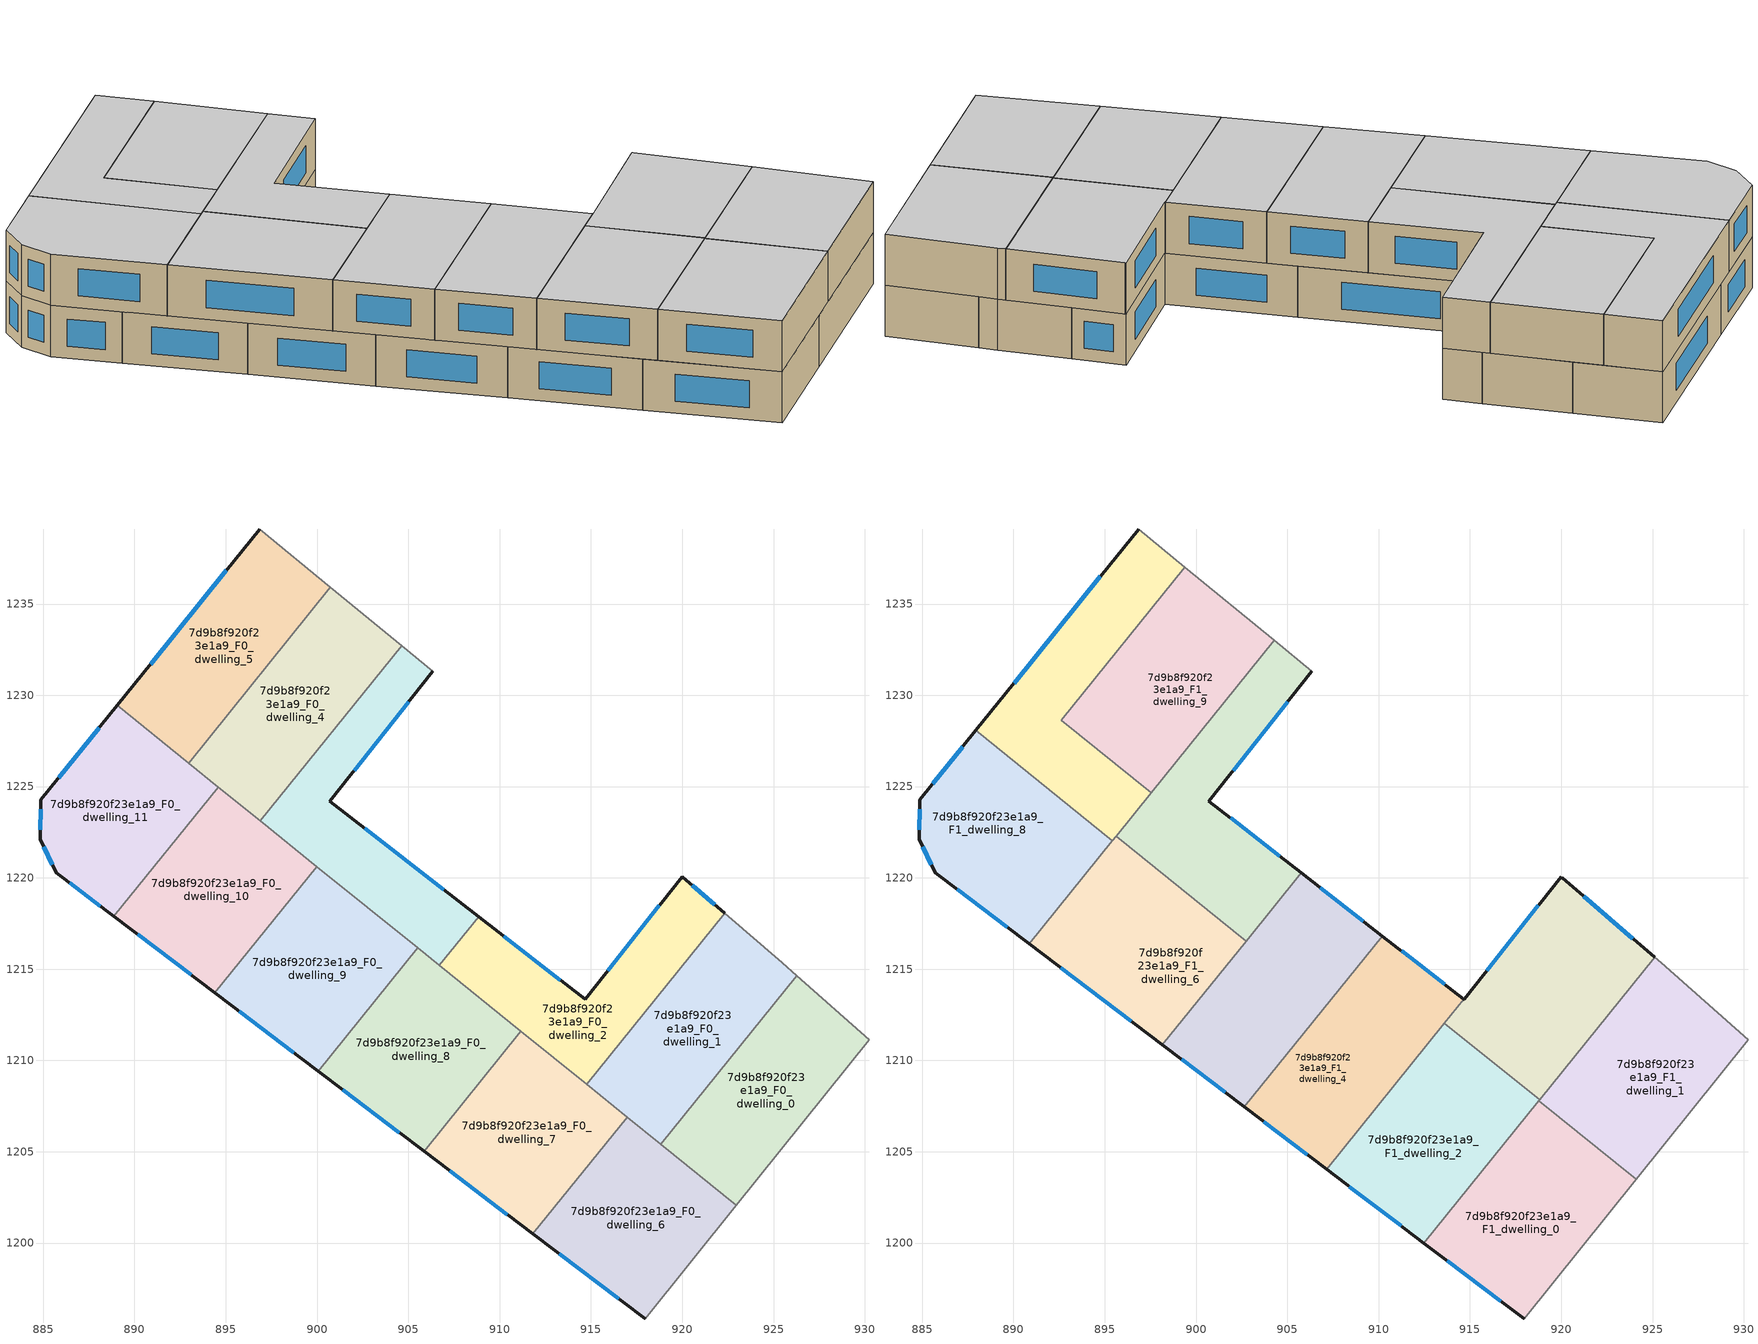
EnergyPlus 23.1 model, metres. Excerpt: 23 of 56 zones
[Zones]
7d9b8f920f23e1a9_F0_dwelling_0
 floor ground (EU_floor_Construction): 930.23,1211.13 922.96,1202.07 918.82,1205.42 926.26,1214.64 z0
 wall to 7d9b8f920f23e1a9_F0_dwelling_1 (EU_wall_Construction): 926.26,1214.64 918.82,1205.42 z0:3
 wall adiabatic (EU_wall_Construction): 922.96,1202.07 930.23,1211.13 926.26,1214.64 z0:3
 wall to 7d9b8f920f23e1a9_F0_dwelling_6 (EU_wall_Construction): 918.82,1205.42 922.96,1202.07 z0:3
7d9b8f920f23e1a9_F0_dwelling_1
 floor ground (EU_floor_Construction): 925.47,1215.34 926.26,1214.64 918.82,1205.42 914.76,1208.69 922.32,1218.06 z0
 wall to 7d9b8f920f23e1a9_F0_dwelling_2 (EU_wall_Construction): 922.32,1218.06 914.76,1208.69 z0:3
 wall adiabatic (EU_wall_Construction): 926.26,1214.64 925.47,1215.34 922.32,1218.06 z0:3
 wall to 7d9b8f920f23e1a9_F0_dwelling_7 (EU_wall_Construction): 914.76,1208.69 916.99,1206.89 z0:3
 wall to 7d9b8f920f23e1a9_F0_dwelling_6 (EU_wall_Construction): 916.99,1206.89 918.82,1205.42 z0:3
7d9b8f920f23e1a9_F0_dwelling_10
 floor ground (EU_floor_Construction): 899.98,1220.62 894.4,1213.71 888.87,1217.9 894.59,1224.97 z0
 wall outside (EU_wall_Construction): 888.87,1217.9 894.4,1213.71 z0:3
 wall to 7d9b8f920f23e1a9_F0_dwelling_9 (EU_wall_Construction): 894.4,1213.71 899.98,1220.62 z0:3
 wall to 7d9b8f920f23e1a9_F0_dwelling_11 (EU_wall_Construction): 894.59,1224.97 888.87,1217.9 z0:3
 wall to 7d9b8f920f23e1a9_F0_dwelling_3 (EU_wall_Construction): 899.98,1220.62 896.89,1223.12 z0:3
 wall to 7d9b8f920f23e1a9_F0_dwelling_4 (EU_wall_Construction): 896.89,1223.12 894.59,1224.98 z0:3
 window (EU_Window_Construction): 890.17,1216.91 893.1,1214.69 z0.7:2.3
7d9b8f920f23e1a9_F0_dwelling_11
 floor ground (EU_floor_Construction): 894.59,1224.97 888.87,1217.9 885.72,1220.29 884.83,1222.12 884.87,1224.27 889.05,1229.45 z0
 wall outside (EU_wall_Construction): 889.05,1229.45 884.87,1224.27 884.83,1222.12 885.72,1220.29 888.87,1217.9 z0:3
 wall to 7d9b8f920f23e1a9_F0_dwelling_5 (EU_wall_Construction): 892.96,1226.29 889.05,1229.45 z0:3
 wall to 7d9b8f920f23e1a9_F0_dwelling_4 (EU_wall_Construction): 894.59,1224.98 892.96,1226.29 z0:3
 window (EU_Window_Construction): 888.07,1228.23 885.86,1225.49 / 886.46,1219.73 888.13,1218.46 / 885.04,1221.69 885.51,1220.72 / 884.86,1223.77 884.84,1222.63 z0.7:2.3
7d9b8f920f23e1a9_F0_dwelling_2
 floor ground (EU_floor_Construction): 922.32,1218.06 914.76,1208.69 906.69,1215.21 908.84,1217.88 914.68,1213.34 919.99,1220.07 z0
 wall outside (EU_wall_Construction): 922.32,1218.06 919.99,1220.07 914.68,1213.34 908.84,1217.88 z0:3
 wall to 7d9b8f920f23e1a9_F0_dwelling_3 (EU_wall_Construction): 908.84,1217.88 906.69,1215.21 z0:3
 wall to 7d9b8f920f23e1a9_F0_dwelling_8 (EU_wall_Construction): 906.69,1215.21 911.17,1211.59 z0:3
 wall to 7d9b8f920f23e1a9_F0_dwelling_7 (EU_wall_Construction): 911.17,1211.59 914.76,1208.69 z0:3
 window (EU_Window_Construction): 913.31,1214.41 910.21,1216.81 / 918.74,1218.49 915.93,1214.92 / 921.77,1218.53 920.54,1219.6 z0.7:2.3
7d9b8f920f23e1a9_F0_dwelling_3
 floor ground (EU_floor_Construction): 906.35,1231.31 900.71,1224.21 908.84,1217.88 906.69,1215.21 896.89,1223.12 904.63,1232.71 z0
 wall outside (EU_wall_Construction): 908.84,1217.88 900.71,1224.21 906.35,1231.31 z0:3
 wall to 7d9b8f920f23e1a9_F0_dwelling_4 (EU_wall_Construction): 904.63,1232.71 896.89,1223.12 z0:3
 wall adiabatic (EU_wall_Construction): 906.35,1231.31 904.63,1232.71 z0:3
 wall to 7d9b8f920f23e1a9_F0_dwelling_9 (EU_wall_Construction): 899.98,1220.62 905.5,1216.16 z0:3
 wall to 7d9b8f920f23e1a9_F0_dwelling_8 (EU_wall_Construction): 905.5,1216.16 906.69,1215.21 z0:3
 window (EU_Window_Construction): 902.03,1225.88 905.02,1229.64 / 906.93,1219.36 902.62,1222.72 z0.7:2.3
7d9b8f920f23e1a9_F0_dwelling_4
 floor ground (EU_floor_Construction): 904.63,1232.71 896.89,1223.12 892.96,1226.29 900.73,1235.92 z0
 wall to 7d9b8f920f23e1a9_F0_dwelling_5 (EU_wall_Construction): 900.73,1235.92 892.96,1226.29 z0:3
 wall adiabatic (EU_wall_Construction): 904.63,1232.71 900.73,1235.92 z0:3
7d9b8f920f23e1a9_F0_dwelling_5
 floor ground (EU_floor_Construction): 900.73,1235.92 892.96,1226.29 889.05,1229.45 896.85,1239.11 z0
 wall outside (EU_wall_Construction): 896.85,1239.11 889.05,1229.45 z0:3
 wall adiabatic (EU_wall_Construction): 900.73,1235.92 896.85,1239.11 z0:3
 window (EU_Window_Construction): 895.02,1236.84 890.88,1231.71 z0.7:2.3
7d9b8f920f23e1a9_F0_dwelling_6
 floor ground (EU_floor_Construction): 922.96,1202.07 917.96,1195.84 911.82,1200.5 916.99,1206.89 z0
 wall outside (EU_wall_Construction): 911.82,1200.5 917.96,1195.84 z0:3
 wall adiabatic (EU_wall_Construction): 917.96,1195.84 922.96,1202.07 z0:3
 wall to 7d9b8f920f23e1a9_F0_dwelling_7 (EU_wall_Construction): 916.99,1206.89 911.82,1200.5 z0:3
 window (EU_Window_Construction): 913.27,1199.41 916.52,1196.94 z0.7:2.3
 ceiling adiabatic (EU_roof_Construction): 917.96,1195.84 922.96,1202.07 916.99,1206.89 911.82,1200.5 z3
7d9b8f920f23e1a9_F0_dwelling_7
 floor ground (EU_floor_Construction): 916.99,1206.89 911.82,1200.5 905.86,1205.02 911.17,1211.59 z0
 wall outside (EU_wall_Construction): 905.86,1205.02 911.82,1200.5 z0:3
 wall to 7d9b8f920f23e1a9_F0_dwelling_8 (EU_wall_Construction): 911.17,1211.59 905.86,1205.02 z0:3
 window (EU_Window_Construction): 907.26,1203.96 910.42,1201.56 z0.7:2.3
 ceiling adiabatic (EU_roof_Construction): 911.82,1200.5 916.99,1206.89 912.42,1210.58 907.15,1204.04 z3
7d9b8f920f23e1a9_F0_dwelling_8
 floor ground (EU_floor_Construction): 911.17,1211.59 905.86,1205.02 900.06,1209.42 905.5,1216.16 z0
 wall outside (EU_wall_Construction): 900.06,1209.42 905.86,1205.02 z0:3
 wall to 7d9b8f920f23e1a9_F0_dwelling_9 (EU_wall_Construction): 905.5,1216.16 900.06,1209.42 z0:3
 window (EU_Window_Construction): 901.42,1208.38 904.5,1206.05 z0.7:2.3
7d9b8f920f23e1a9_F0_dwelling_9
 floor ground (EU_floor_Construction): 905.5,1216.16 900.06,1209.42 894.4,1213.71 899.98,1220.62 z0
 wall outside (EU_wall_Construction): 894.4,1213.71 900.06,1209.42 z0:3
 window (EU_Window_Construction): 895.73,1212.7 898.73,1210.43 z0.7:2.3
7d9b8f920f23e1a9_F1_dwelling_0
 floor adiabatic (EU_floor_Construction): 922.96,1202.07 917.96,1195.84 912.48,1200 917.63,1206.37 z3
 floor to 7d9b8f920f23e1a9_F0_dwelling_0 (EU_floor_Construction): 924.1,1203.49 922.96,1202.07 918.82,1205.42 919.96,1206.83 z3
 floor to 7d9b8f920f23e1a9_F0_dwelling_1 (EU_floor_Construction): 919.96,1206.83 918.82,1205.42 917.63,1206.37 918.77,1207.79 z3
 wall outside (EU_wall_Construction): 912.48,1200 917.96,1195.84 z3:6
 wall to 7d9b8f920f23e1a9_F1_dwelling_1 (EU_wall_Construction): 924.1,1203.49 918.77,1207.79 z3:6
 wall adiabatic (EU_wall_Construction): 917.96,1195.84 924.1,1203.49 z3:6
 wall to 7d9b8f920f23e1a9_F1_dwelling_2 (EU_wall_Construction): 918.77,1207.79 912.48,1200 z3:6
 window (EU_Window_Construction): 913.77,1199.02 916.68,1196.82 z3.7:5.3
 ceiling to 7d9b8f920f23e1a9_F2_dwelling_0 (EU_floor_Construction): 917.96,1195.84 924.1,1203.49 918.77,1207.79 912.48,1200 z6
7d9b8f920f23e1a9_F1_dwelling_1
 floor to 7d9b8f920f23e1a9_F0_dwelling_0 (EU_floor_Construction): 930.23,1211.13 924.1,1203.49 919.96,1206.83 926.26,1214.64 z3
 floor to 7d9b8f920f23e1a9_F0_dwelling_1 (EU_floor_Construction): 925.47,1215.34 926.26,1214.64 919.96,1206.83 918.77,1207.79 925.11,1215.64 z3
 wall adiabatic (EU_wall_Construction): 924.1,1203.49 930.23,1211.13 925.47,1215.34 925.11,1215.64 z3:6
 wall to 7d9b8f920f23e1a9_F1_dwelling_3 (EU_wall_Construction): 925.11,1215.64 918.81,1207.84 z3:6
 wall to 7d9b8f920f23e1a9_F1_dwelling_2 (EU_wall_Construction): 918.81,1207.84 918.77,1207.79 z3:6
 ceiling to 7d9b8f920f23e1a9_F2_dwelling_1 (EU_floor_Construction): 924.1,1203.49 930.23,1211.13 925.47,1215.34 925.11,1215.64 918.77,1207.79 z6
7d9b8f920f23e1a9_F1_dwelling_10
 floor to 7d9b8f920f23e1a9_F0_dwelling_5 (EU_floor_Construction): 899.39,1237.02 892.63,1228.64 893.98,1227.55 892.96,1226.29 889.05,1229.45 896.85,1239.11 z3
 floor to 7d9b8f920f23e1a9_F0_dwelling_11 (EU_floor_Construction): 894.59,1224.97 893.48,1223.6 887.94,1228.07 889.05,1229.45 z3
 floor to 7d9b8f920f23e1a9_F0_dwelling_4 (EU_floor_Construction): 897.55,1224.67 896.53,1223.41 892.96,1226.29 893.98,1227.55 z3
 floor to 7d9b8f920f23e1a9_F0_dwelling_10 (EU_floor_Construction): 896.53,1223.41 895.42,1222.03 893.48,1223.6 894.59,1224.97 z3
 wall outside (EU_wall_Construction): 896.85,1239.11 887.94,1228.07 z3:6
 wall to 7d9b8f920f23e1a9_F1_dwelling_9 (EU_wall_Construction): 897.55,1224.67 892.63,1228.64 899.39,1237.02 z3:6
 wall to 7d9b8f920f23e1a9_F1_dwelling_8 (EU_wall_Construction): 887.94,1228.07 895.42,1222.03 z3:6
 wall adiabatic (EU_wall_Construction): 899.39,1237.02 896.85,1239.11 z3:6
 wall to 7d9b8f920f23e1a9_F1_dwelling_7 (EU_wall_Construction): 895.62,1222.27 897.55,1224.67 z3:6
 wall to 7d9b8f920f23e1a9_F1_dwelling_6 (EU_wall_Construction): 895.42,1222.03 895.62,1222.27 z3:6
 window (EU_Window_Construction): 894.76,1236.51 890.03,1230.66 z3.7:5.3
 ceiling to 7d9b8f920f23e1a9_F2_dwelling_10 (EU_floor_Construction): 897.55,1224.67 892.63,1228.64 899.39,1237.02 896.85,1239.11 887.94,1228.07 895.42,1222.03 z6
7d9b8f920f23e1a9_F1_dwelling_2
 floor adiabatic (EU_floor_Construction): 916.99,1206.89 911.82,1200.5 907.15,1204.04 912.42,1210.58 z3; 917.63,1206.37 912.48,1200 907.15,1204.04 912.42,1210.58 z3
 floor to 7d9b8f920f23e1a9_F0_dwelling_2 (EU_floor_Construction): 915.94,1210.16 914.76,1208.69 912.42,1210.58 913.61,1212.04 z3
 floor to 7d9b8f920f23e1a9_F0_dwelling_1 (EU_floor_Construction): 918.81,1207.84 917.63,1206.37 914.76,1208.69 915.94,1210.16 z3
 wall outside (EU_wall_Construction): 907.15,1204.04 912.48,1200 z3:6
 wall to 7d9b8f920f23e1a9_F1_dwelling_3 (EU_wall_Construction): 918.81,1207.84 913.61,1212.04 z3:6
 wall to 7d9b8f920f23e1a9_F1_dwelling_4 (EU_wall_Construction): 913.61,1212.04 907.15,1204.04 z3:6
 window (EU_Window_Construction): 908.4,1203.09 911.23,1200.95 z3.7:5.3
 ceiling to 7d9b8f920f23e1a9_F2_dwelling_2 (EU_floor_Construction): 912.48,1200 918.81,1207.84 913.61,1212.04 907.15,1204.04 z6
7d9b8f920f23e1a9_F1_dwelling_3
 floor to 7d9b8f920f23e1a9_F0_dwelling_1 (EU_floor_Construction): 925.11,1215.64 918.81,1207.84 915.94,1210.16 922.32,1218.06 z3
 floor to 7d9b8f920f23e1a9_F0_dwelling_2 (EU_floor_Construction): 922.32,1218.06 915.94,1210.16 913.61,1212.04 914.66,1213.35 914.68,1213.34 919.99,1220.07 920.05,1220.02 z3
 wall outside (EU_wall_Construction): 919.99,1220.07 914.68,1213.34 914.66,1213.35 / 925.11,1215.64 920.05,1220.02 z3:6
 wall adiabatic (EU_wall_Construction): 920.05,1220.02 919.99,1220.07 z3:6
 wall to 7d9b8f920f23e1a9_F1_dwelling_4 (EU_wall_Construction): 914.66,1213.35 913.61,1212.04 z3:6
 window (EU_Window_Construction): 918.74,1218.49 915.93,1214.92 / 923.92,1216.67 921.24,1218.99 z3.7:5.3
 ceiling to 7d9b8f920f23e1a9_F2_dwelling_3 (EU_floor_Construction): 918.81,1207.84 925.11,1215.64 920.05,1220.02 919.99,1220.07 914.68,1213.34 914.66,1213.35 913.61,1212.04 z6
7d9b8f920f23e1a9_F1_dwelling_4
 floor to 7d9b8f920f23e1a9_F0_dwelling_2 (EU_floor_Construction): 914.66,1213.35 912.42,1210.58 908.03,1214.12 910.21,1216.82 z3
 floor to 7d9b8f920f23e1a9_F0_dwelling_8 (EU_floor_Construction): 911.17,1211.59 905.86,1205.02 902.65,1207.45 908.03,1214.12 z3
 floor to 7d9b8f920f23e1a9_F0_dwelling_7 (EU_floor_Construction): 912.42,1210.58 907.15,1204.04 905.86,1205.02 911.17,1211.59 z3
 wall outside (EU_wall_Construction): 914.66,1213.35 910.21,1216.82 / 902.65,1207.45 907.15,1204.04 z3:6
 wall to 7d9b8f920f23e1a9_F1_dwelling_5 (EU_wall_Construction): 910.21,1216.82 902.65,1207.45 z3:6
 window (EU_Window_Construction): 913.62,1214.16 911.26,1216 / 903.71,1206.65 906.09,1204.84 z3.7:5.3
 ceiling to 7d9b8f920f23e1a9_F2_dwelling_4 (EU_floor_Construction): 907.15,1204.04 914.66,1213.35 910.21,1216.82 902.65,1207.45 z6
7d9b8f920f23e1a9_F1_dwelling_5
 floor to 7d9b8f920f23e1a9_F0_dwelling_8 (EU_floor_Construction): 908.03,1214.12 902.65,1207.45 900.06,1209.42 905.5,1216.16 z3
 floor to 7d9b8f920f23e1a9_F0_dwelling_2 (EU_floor_Construction): 910.21,1216.82 908.03,1214.12 906.69,1215.21 908.84,1217.88 z3
 floor to 7d9b8f920f23e1a9_F0_dwelling_3 (EU_floor_Construction): 908.84,1217.88 906.69,1215.21 903.65,1217.66 905.76,1220.27 z3
 floor to 7d9b8f920f23e1a9_F0_dwelling_9 (EU_floor_Construction): 905.5,1216.16 900.06,1209.42 898.16,1210.86 903.65,1217.66 z3
 wall outside (EU_wall_Construction): 910.21,1216.82 905.76,1220.28 / 898.16,1210.86 902.65,1207.45 z3:6
 wall to 7d9b8f920f23e1a9_F1_dwelling_6 (EU_wall_Construction): 902.74,1216.53 898.16,1210.86 z3:6
 wall to 7d9b8f920f23e1a9_F1_dwelling_7 (EU_wall_Construction): 905.76,1220.28 902.74,1216.53 z3:6
 window (EU_Window_Construction): 909.16,1217.63 906.81,1219.46 / 899.21,1210.06 901.6,1208.25 z3.7:5.3
 ceiling to 7d9b8f920f23e1a9_F2_dwelling_5 (EU_floor_Construction): 902.65,1207.45 910.21,1216.82 905.76,1220.28 898.16,1210.86 z6
7d9b8f920f23e1a9_F1_dwelling_6
 floor to 7d9b8f920f23e1a9_F0_dwelling_10 (EU_floor_Construction): 899.07,1219.49 894.4,1213.71 890.87,1216.39 895.62,1222.28 z3
 floor to 7d9b8f920f23e1a9_F0_dwelling_9 (EU_floor_Construction): 902.74,1216.53 898.16,1210.86 894.4,1213.71 899.07,1219.49 z3
 wall outside (EU_wall_Construction): 890.87,1216.39 898.16,1210.86 z3:6
 wall to 7d9b8f920f23e1a9_F1_dwelling_7 (EU_wall_Construction): 902.74,1216.53 895.62,1222.28 z3:6
 wall to 7d9b8f920f23e1a9_F1_dwelling_8 (EU_wall_Construction): 895.42,1222.03 890.87,1216.39 z3:6
 window (EU_Window_Construction): 892.58,1215.09 896.45,1212.16 z3.7:5.3
 ceiling to 7d9b8f920f23e1a9_F2_dwelling_6 (EU_floor_Construction): 898.16,1210.86 902.74,1216.53 895.62,1222.28 890.87,1216.39 z6
7d9b8f920f23e1a9_F1_dwelling_7
 floor to 7d9b8f920f23e1a9_F0_dwelling_3 (EU_floor_Construction): 906.35,1231.31 900.71,1224.21 905.76,1220.27 903.65,1217.66 896.89,1223.12 904.63,1232.71 z3
 floor to 7d9b8f920f23e1a9_F0_dwelling_4 (EU_floor_Construction): 904.63,1232.71 896.89,1223.12 896.53,1223.41 904.28,1233 z3
 floor to 7d9b8f920f23e1a9_F0_dwelling_9 (EU_floor_Construction): 903.65,1217.66 902.74,1216.53 899.07,1219.49 899.98,1220.62 z3
 floor to 7d9b8f920f23e1a9_F0_dwelling_10 (EU_floor_Construction): 899.98,1220.62 899.07,1219.49 895.62,1222.28 896.53,1223.41 z3
 wall outside (EU_wall_Construction): 905.76,1220.28 900.71,1224.21 906.35,1231.31 z3:6
 wall adiabatic (EU_wall_Construction): 906.35,1231.31 904.28,1233 z3:6
 wall to 7d9b8f920f23e1a9_F1_dwelling_9 (EU_wall_Construction): 904.28,1233 897.55,1224.67 z3:6
 window (EU_Window_Construction): 902.03,1225.88 905.02,1229.64 / 904.58,1221.2 901.89,1223.28 z3.7:5.3
 ceiling to 7d9b8f920f23e1a9_F2_dwelling_7 (EU_floor_Construction): 902.74,1216.53 905.76,1220.28 900.71,1224.21 906.35,1231.31 904.28,1233 895.62,1222.28 z6
7d9b8f920f23e1a9_F1_dwelling_8
 floor to 7d9b8f920f23e1a9_F0_dwelling_11 (EU_floor_Construction): 893.48,1223.6 888.87,1217.9 885.72,1220.29 884.83,1222.12 884.87,1224.27 887.94,1228.07 z3
 floor to 7d9b8f920f23e1a9_F0_dwelling_10 (EU_floor_Construction): 895.42,1222.03 890.87,1216.39 888.87,1217.9 893.48,1223.6 z3
 wall outside (EU_wall_Construction): 887.94,1228.07 884.87,1224.27 884.83,1222.12 885.72,1220.29 890.87,1216.39 z3:6
 window (EU_Window_Construction): 886.93,1219.37 889.66,1217.3 / 885.04,1221.69 885.51,1220.72 / 884.86,1223.77 884.84,1222.63 / 887.22,1227.18 885.59,1225.16 z3.7:5.3
 ceiling to 7d9b8f920f23e1a9_F2_dwelling_8 (EU_floor_Construction): 890.87,1216.39 895.42,1222.03 887.94,1228.07 884.87,1224.27 884.83,1222.12 885.72,1220.29 z6
7d9b8f920f23e1a9_F1_dwelling_9
 floor to 7d9b8f920f23e1a9_F0_dwelling_4 (EU_floor_Construction): 904.28,1233 897.55,1224.67 893.98,1227.55 900.73,1235.91 z3
 floor to 7d9b8f920f23e1a9_F0_dwelling_5 (EU_floor_Construction): 900.73,1235.91 893.98,1227.55 892.63,1228.64 899.39,1237.02 z3
 wall adiabatic (EU_wall_Construction): 904.28,1233 899.39,1237.02 z3:6
 ceiling to 7d9b8f920f23e1a9_F2_dwelling_9 (EU_floor_Construction): 897.55,1224.67 904.28,1233 899.39,1237.02 892.63,1228.64 z6
[Building]
EU S2 Campaign: North Axis=0; Terrain=City; Solar Distribution=FullExterior
[Site:Location]
Budapest.Ferenc.Liszt.Intl.AP: Latitude=47.437; Longitude=19.256; Time Zone=1; Elevation=185
[SizingPeriod:WeatherFileDays]
AnnualSizingPeriod: Begin Month=1; Begin Day of Month=1; End Month=12; End Day of Month=31; Day of Week for Start Day=Monday; Use Weather File Daylight Saving Period=No; Use Weather File Rain and Snow Indicators=No
[MATERIAL]
EU_InternalMass_Material: Roughness=MediumRough; Thickness=0.1; Conductivity=1; Density=1800; Specific Heat=900; Thermal Absorptance=0.9; Solar Absorptance=0.7; Visible Absorptance=0.7
[MATERIAL:NOMASS] Roughness=MediumRough; Thermal Absorptance=0.9; Solar Absorptance=0.7; Visible Absorptance=0.7
Name | Thermal Resistance
EU_wall_NoMass | 0.832559
EU_roof_NoMass | 1.39638
EU_floor_NoMass | 0.872794
[WINDOWMATERIAL:SIMPLEGLAZINGSYSTEM]
EU_Window_SimpleGlazing: UFactor=2.79869; Solar Heat Gain Coefficient=0.75; Visible Transmittance=0.75
[CONSTRUCTION]
EU_wall_Construction: EU_wall_NoMass
EU_roof_Construction: EU_roof_NoMass
EU_floor_Construction: EU_floor_NoMass
EU_Window_Construction: EU_Window_SimpleGlazing
EU_InternalMass_Construction: EU_InternalMass_Material
[ZONE] Type=1; Multiplier=1; Ceiling Height=autocalculate; Floor Area=autocalculate; Part of Total Floor Area=Yes
Name | Volume
7d9b8f920f23e1a9_F0_dwelling_0 | 186.911
7d9b8f920f23e1a9_F1_dwelling_0 | 203.9
7d9b8f920f23e1a9_F0_dwelling_1 | 186.916
7d9b8f920f23e1a9_F1_dwelling_1; 7d9b8f920f23e1a9_F1_dwelling_9 | 203.886
7d9b8f920f23e1a9_F0_dwelling_10; 7d9b8f920f23e1a9_F0_dwelling_7 | 186.924
7d9b8f920f23e1a9_F1_dwelling_10 | 203.921
7d9b8f920f23e1a9_F0_dwelling_11 | 186.886
7d9b8f920f23e1a9_F0_dwelling_2 | 186.877
7d9b8f920f23e1a9_F1_dwelling_2 | 204.249
7d9b8f920f23e1a9_F0_dwelling_3 | 186.893
7d9b8f920f23e1a9_F1_dwelling_3 | 204.267
7d9b8f920f23e1a9_F0_dwelling_4 | 186.923
7d9b8f920f23e1a9_F1_dwelling_4 | 203.136
7d9b8f920f23e1a9_F0_dwelling_5 | 186.878
7d9b8f920f23e1a9_F1_dwelling_5 | 203.913
7d9b8f920f23e1a9_F0_dwelling_6 | 186.917
7d9b8f920f23e1a9_F1_dwelling_6 | 203.869
7d9b8f920f23e1a9_F1_dwelling_7 | 203.887
7d9b8f920f23e1a9_F0_dwelling_8 | 186.902
7d9b8f920f23e1a9_F1_dwelling_8 | 203.898
7d9b8f920f23e1a9_F0_dwelling_9 | 186.901
[INTERNALMASS] Construction=EU_InternalMass_Construction
Name | Zone or ZoneList | Surface Area
7d9b8f920f23e1a9_F0_dwelling_0_EU_InternalMass | 7d9b8f920f23e1a9_F0_dwelling_0 | 62.3036
7d9b8f920f23e1a9_F0_dwelling_1_EU_InternalMass | 7d9b8f920f23e1a9_F0_dwelling_1 | 62.3054
7d9b8f920f23e1a9_F0_dwelling_2_EU_InternalMass | 7d9b8f920f23e1a9_F0_dwelling_2 | 62.2924
7d9b8f920f23e1a9_F0_dwelling_3_EU_InternalMass | 7d9b8f920f23e1a9_F0_dwelling_3 | 62.2978
7d9b8f920f23e1a9_F0_dwelling_4_EU_InternalMass | 7d9b8f920f23e1a9_F0_dwelling_4 | 62.3074
7d9b8f920f23e1a9_F0_dwelling_5_EU_InternalMass | 7d9b8f920f23e1a9_F0_dwelling_5 | 62.2928
7d9b8f920f23e1a9_F0_dwelling_6_EU_InternalMass | 7d9b8f920f23e1a9_F0_dwelling_6 | 62.3057
7d9b8f920f23e1a9_F0_dwelling_7_EU_InternalMass | 7d9b8f920f23e1a9_F0_dwelling_7 | 62.3081
7d9b8f920f23e1a9_F0_dwelling_8_EU_InternalMass | 7d9b8f920f23e1a9_F0_dwelling_8 | 62.3005
7d9b8f920f23e1a9_F0_dwelling_9_EU_InternalMass | 7d9b8f920f23e1a9_F0_dwelling_9 | 62.3004
7d9b8f920f23e1a9_F0_dwelling_10_EU_InternalMass | 7d9b8f920f23e1a9_F0_dwelling_10 | 62.3081
7d9b8f920f23e1a9_F0_dwelling_11_EU_InternalMass | 7d9b8f920f23e1a9_F0_dwelling_11 | 62.2953
7d9b8f920f23e1a9_F1_dwelling_0_EU_InternalMass | 7d9b8f920f23e1a9_F1_dwelling_0 | 67.9669
7d9b8f920f23e1a9_F1_dwelling_1_EU_InternalMass | 7d9b8f920f23e1a9_F1_dwelling_1 | 67.9622
7d9b8f920f23e1a9_F1_dwelling_2_EU_InternalMass | 7d9b8f920f23e1a9_F1_dwelling_2 | 68.0823
7d9b8f920f23e1a9_F1_dwelling_3_EU_InternalMass | 7d9b8f920f23e1a9_F1_dwelling_3 | 68.0879
7d9b8f920f23e1a9_F1_dwelling_4_EU_InternalMass | 7d9b8f920f23e1a9_F1_dwelling_4 | 67.7124
7d9b8f920f23e1a9_F1_dwelling_5_EU_InternalMass | 7d9b8f920f23e1a9_F1_dwelling_5 | 67.971
7d9b8f920f23e1a9_F1_dwelling_6_EU_InternalMass | 7d9b8f920f23e1a9_F1_dwelling_6 | 67.9579
7d9b8f920f23e1a9_F1_dwelling_7_EU_InternalMass | 7d9b8f920f23e1a9_F1_dwelling_7 | 67.9636
7d9b8f920f23e1a9_F1_dwelling_8_EU_InternalMass | 7d9b8f920f23e1a9_F1_dwelling_8 | 67.9673
7d9b8f920f23e1a9_F1_dwelling_9_EU_InternalMass | 7d9b8f920f23e1a9_F1_dwelling_9 | 67.9617
7d9b8f920f23e1a9_F1_dwelling_10_EU_InternalMass | 7d9b8f920f23e1a9_F1_dwelling_10 | 67.9734
[OTHEREQUIPMENT] Fuel Type=Electricity; Design Level Calculation Method=Watts/Area; Power per Zone Floor Area=1; Fraction Latent=0; Fraction Radiant=0; Fraction Lost=0; Carbon Dioxide Generation Rate=0; EndUse Subcategory=EU_Step8_InternalGains
Name | Zone or ZoneList or Space or SpaceList | Schedule
EU_Step8_InternalGain_7d9b8f920f23e1a9_F0_dwelling_0_f000 | 7d9b8f920f23e1a9_F0_dwelling_0 | EU_Step8_GainSchedule_7d9b8f920f23e1a9_F0_dwelling_0_f000
EU_Step8_InternalGain_7d9b8f920f23e1a9_F0_dwelling_1_f000 | 7d9b8f920f23e1a9_F0_dwelling_1 | EU_Step8_GainSchedule_7d9b8f920f23e1a9_F0_dwelling_1_f000
EU_Step8_InternalGain_7d9b8f920f23e1a9_F0_dwelling_2_f000 | 7d9b8f920f23e1a9_F0_dwelling_2 | EU_Step8_GainSchedule_7d9b8f920f23e1a9_F0_dwelling_2_f000
EU_Step8_InternalGain_7d9b8f920f23e1a9_F0_dwelling_3_f000 | 7d9b8f920f23e1a9_F0_dwelling_3 | EU_Step8_GainSchedule_7d9b8f920f23e1a9_F0_dwelling_3_f000
EU_Step8_InternalGain_7d9b8f920f23e1a9_F0_dwelling_4_f000 | 7d9b8f920f23e1a9_F0_dwelling_4 | EU_Step8_GainSchedule_7d9b8f920f23e1a9_F0_dwelling_4_f000
EU_Step8_InternalGain_7d9b8f920f23e1a9_F0_dwelling_5_f000 | 7d9b8f920f23e1a9_F0_dwelling_5 | EU_Step8_GainSchedule_7d9b8f920f23e1a9_F0_dwelling_5_f000
EU_Step8_InternalGain_7d9b8f920f23e1a9_F0_dwelling_6_f000 | 7d9b8f920f23e1a9_F0_dwelling_6 | EU_Step8_GainSchedule_7d9b8f920f23e1a9_F0_dwelling_6_f000
EU_Step8_InternalGain_7d9b8f920f23e1a9_F0_dwelling_7_f000 | 7d9b8f920f23e1a9_F0_dwelling_7 | EU_Step8_GainSchedule_7d9b8f920f23e1a9_F0_dwelling_7_f000
EU_Step8_InternalGain_7d9b8f920f23e1a9_F0_dwelling_8_f000 | 7d9b8f920f23e1a9_F0_dwelling_8 | EU_Step8_GainSchedule_7d9b8f920f23e1a9_F0_dwelling_8_f000
EU_Step8_InternalGain_7d9b8f920f23e1a9_F0_dwelling_9_f000 | 7d9b8f920f23e1a9_F0_dwelling_9 | EU_Step8_GainSchedule_7d9b8f920f23e1a9_F0_dwelling_9_f000
EU_Step8_InternalGain_7d9b8f920f23e1a9_F0_dwelling_10_f000 | 7d9b8f920f23e1a9_F0_dwelling_10 | EU_Step8_GainSchedule_7d9b8f920f23e1a9_F0_dwelling_10_f000
EU_Step8_InternalGain_7d9b8f920f23e1a9_F0_dwelling_11_f000 | 7d9b8f920f23e1a9_F0_dwelling_11 | EU_Step8_GainSchedule_7d9b8f920f23e1a9_F0_dwelling_11_f000
EU_Step8_InternalGain_7d9b8f920f23e1a9_F1_dwelling_0_f000 | 7d9b8f920f23e1a9_F1_dwelling_0 | EU_Step8_GainSchedule_7d9b8f920f23e1a9_F1_dwelling_0_f000
EU_Step8_InternalGain_7d9b8f920f23e1a9_F1_dwelling_1_f000 | 7d9b8f920f23e1a9_F1_dwelling_1 | EU_Step8_GainSchedule_7d9b8f920f23e1a9_F1_dwelling_1_f000
EU_Step8_InternalGain_7d9b8f920f23e1a9_F1_dwelling_2_f000 | 7d9b8f920f23e1a9_F1_dwelling_2 | EU_Step8_GainSchedule_7d9b8f920f23e1a9_F1_dwelling_2_f000
EU_Step8_InternalGain_7d9b8f920f23e1a9_F1_dwelling_3_f000 | 7d9b8f920f23e1a9_F1_dwelling_3 | EU_Step8_GainSchedule_7d9b8f920f23e1a9_F1_dwelling_3_f000
EU_Step8_InternalGain_7d9b8f920f23e1a9_F1_dwelling_4_f000 | 7d9b8f920f23e1a9_F1_dwelling_4 | EU_Step8_GainSchedule_7d9b8f920f23e1a9_F1_dwelling_4_f000
EU_Step8_InternalGain_7d9b8f920f23e1a9_F1_dwelling_5_f000 | 7d9b8f920f23e1a9_F1_dwelling_5 | EU_Step8_GainSchedule_7d9b8f920f23e1a9_F1_dwelling_5_f000
EU_Step8_InternalGain_7d9b8f920f23e1a9_F1_dwelling_6_f000 | 7d9b8f920f23e1a9_F1_dwelling_6 | EU_Step8_GainSchedule_7d9b8f920f23e1a9_F1_dwelling_6_f000
EU_Step8_InternalGain_7d9b8f920f23e1a9_F1_dwelling_7_f000 | 7d9b8f920f23e1a9_F1_dwelling_7 | EU_Step8_GainSchedule_7d9b8f920f23e1a9_F1_dwelling_7_f000
EU_Step8_InternalGain_7d9b8f920f23e1a9_F1_dwelling_8_f000 | 7d9b8f920f23e1a9_F1_dwelling_8 | EU_Step8_GainSchedule_7d9b8f920f23e1a9_F1_dwelling_8_f000
EU_Step8_InternalGain_7d9b8f920f23e1a9_F1_dwelling_9_f000 | 7d9b8f920f23e1a9_F1_dwelling_9 | EU_Step8_GainSchedule_7d9b8f920f23e1a9_F1_dwelling_9_f000
EU_Step8_InternalGain_7d9b8f920f23e1a9_F1_dwelling_10_f000 | 7d9b8f920f23e1a9_F1_dwelling_10 | EU_Step8_GainSchedule_7d9b8f920f23e1a9_F1_dwelling_10_f000
[ZONEVENTILATION:DESIGNFLOWRATE] Schedule=EU_AlwaysOn; Design Flow Rate Calculation Method=AirChanges/Hour; Air Changes per Hour=0.475469; Ventilation Type=Natural; Fan Pressure Rise=0; Fan Total Efficiency=1; Constant Term Coefficient=1; Temperature Term Coefficient=0; Velocity Term Coefficient=0; Velocity Squared Term Coefficient=0; Minimum Indoor Temperature=-100; Maximum Indoor Temperature=100; Delta Temperature=-100; Minimum Outdoor Temperature=-100; Maximum Outdoor Temperature=100; Maximum Wind Speed=40
Name | Zone or ZoneList or Space or SpaceList
EU_ConstantAir_7d9b8f920f23e1a9_F0_dwelling_0 | 7d9b8f920f23e1a9_F0_dwelling_0
EU_ConstantAir_7d9b8f920f23e1a9_F0_dwelling_1 | 7d9b8f920f23e1a9_F0_dwelling_1
EU_ConstantAir_7d9b8f920f23e1a9_F0_dwelling_2 | 7d9b8f920f23e1a9_F0_dwelling_2
EU_ConstantAir_7d9b8f920f23e1a9_F0_dwelling_3 | 7d9b8f920f23e1a9_F0_dwelling_3
EU_ConstantAir_7d9b8f920f23e1a9_F0_dwelling_4 | 7d9b8f920f23e1a9_F0_dwelling_4
EU_ConstantAir_7d9b8f920f23e1a9_F0_dwelling_5 | 7d9b8f920f23e1a9_F0_dwelling_5
EU_ConstantAir_7d9b8f920f23e1a9_F0_dwelling_6 | 7d9b8f920f23e1a9_F0_dwelling_6
EU_ConstantAir_7d9b8f920f23e1a9_F0_dwelling_7 | 7d9b8f920f23e1a9_F0_dwelling_7
EU_ConstantAir_7d9b8f920f23e1a9_F0_dwelling_8 | 7d9b8f920f23e1a9_F0_dwelling_8
EU_ConstantAir_7d9b8f920f23e1a9_F0_dwelling_9 | 7d9b8f920f23e1a9_F0_dwelling_9
EU_ConstantAir_7d9b8f920f23e1a9_F0_dwelling_10 | 7d9b8f920f23e1a9_F0_dwelling_10
EU_ConstantAir_7d9b8f920f23e1a9_F0_dwelling_11 | 7d9b8f920f23e1a9_F0_dwelling_11
EU_ConstantAir_7d9b8f920f23e1a9_F1_dwelling_0 | 7d9b8f920f23e1a9_F1_dwelling_0
EU_ConstantAir_7d9b8f920f23e1a9_F1_dwelling_1 | 7d9b8f920f23e1a9_F1_dwelling_1
EU_ConstantAir_7d9b8f920f23e1a9_F1_dwelling_2 | 7d9b8f920f23e1a9_F1_dwelling_2
EU_ConstantAir_7d9b8f920f23e1a9_F1_dwelling_3 | 7d9b8f920f23e1a9_F1_dwelling_3
EU_ConstantAir_7d9b8f920f23e1a9_F1_dwelling_4 | 7d9b8f920f23e1a9_F1_dwelling_4
EU_ConstantAir_7d9b8f920f23e1a9_F1_dwelling_5 | 7d9b8f920f23e1a9_F1_dwelling_5
EU_ConstantAir_7d9b8f920f23e1a9_F1_dwelling_6 | 7d9b8f920f23e1a9_F1_dwelling_6
EU_ConstantAir_7d9b8f920f23e1a9_F1_dwelling_7 | 7d9b8f920f23e1a9_F1_dwelling_7
EU_ConstantAir_7d9b8f920f23e1a9_F1_dwelling_8 | 7d9b8f920f23e1a9_F1_dwelling_8
EU_ConstantAir_7d9b8f920f23e1a9_F1_dwelling_9 | 7d9b8f920f23e1a9_F1_dwelling_9
EU_ConstantAir_7d9b8f920f23e1a9_F1_dwelling_10 | 7d9b8f920f23e1a9_F1_dwelling_10
[HVACTEMPLATE:THERMOSTAT] Constant Heating Setpoint=20; Constant Cooling Setpoint=50
EU_HeatOnly_7d9b8f920f23e1a9_F0_dwelling_0; EU_HeatOnly_7d9b8f920f23e1a9_F0_dwelling_1; EU_HeatOnly_7d9b8f920f23e1a9_F0_dwelling_2; EU_HeatOnly_7d9b8f920f23e1a9_F0_dwelling_3; EU_HeatOnly_7d9b8f920f23e1a9_F0_dwelling_4; EU_HeatOnly_7d9b8f920f23e1a9_F0_dwelling_5; EU_HeatOnly_7d9b8f920f23e1a9_F0_dwelling_6; EU_HeatOnly_7d9b8f920f23e1a9_F0_dwelling_7; EU_HeatOnly_7d9b8f920f23e1a9_F0_dwelling_8; EU_HeatOnly_7d9b8f920f23e1a9_F0_dwelling_9; EU_HeatOnly_7d9b8f920f23e1a9_F0_dwelling_10; EU_HeatOnly_7d9b8f920f23e1a9_F0_dwelling_11; EU_HeatOnly_7d9b8f920f23e1a9_F1_dwelling_0; EU_HeatOnly_7d9b8f920f23e1a9_F1_dwelling_1; EU_HeatOnly_7d9b8f920f23e1a9_F1_dwelling_2; EU_HeatOnly_7d9b8f920f23e1a9_F1_dwelling_3; EU_HeatOnly_7d9b8f920f23e1a9_F1_dwelling_4; EU_HeatOnly_7d9b8f920f23e1a9_F1_dwelling_5; EU_HeatOnly_7d9b8f920f23e1a9_F1_dwelling_6; EU_HeatOnly_7d9b8f920f23e1a9_F1_dwelling_7; EU_HeatOnly_7d9b8f920f23e1a9_F1_dwelling_8; EU_HeatOnly_7d9b8f920f23e1a9_F1_dwelling_9; EU_HeatOnly_7d9b8f920f23e1a9_F1_dwelling_10; EU_HeatOnly_7d9b8f920f23e1a9_F2_dwelling_0; EU_HeatOnly_7d9b8f920f23e1a9_F2_dwelling_1; EU_HeatOnly_7d9b8f920f23e1a9_F2_dwelling_2; EU_HeatOnly_7d9b8f920f23e1a9_F2_dwelling_3; EU_HeatOnly_7d9b8f920f23e1a9_F2_dwelling_4; EU_HeatOnly_7d9b8f920f23e1a9_F2_dwelling_5; EU_HeatOnly_7d9b8f920f23e1a9_F2_dwelling_6; EU_HeatOnly_7d9b8f920f23e1a9_F2_dwelling_7; EU_HeatOnly_7d9b8f920f23e1a9_F2_dwelling_8; EU_HeatOnly_7d9b8f920f23e1a9_F2_dwelling_9; EU_HeatOnly_7d9b8f920f23e1a9_F2_dwelling_10; EU_HeatOnly_7d9b8f920f23e1a9_F3_dwelling_0; EU_HeatOnly_7d9b8f920f23e1a9_F3_dwelling_1; EU_HeatOnly_7d9b8f920f23e1a9_F3_dwelling_2; EU_HeatOnly_7d9b8f920f23e1a9_F3_dwelling_3; EU_HeatOnly_7d9b8f920f23e1a9_F3_dwelling_4; EU_HeatOnly_7d9b8f920f23e1a9_F3_dwelling_5; EU_HeatOnly_7d9b8f920f23e1a9_F3_dwelling_6; EU_HeatOnly_7d9b8f920f23e1a9_F3_dwelling_7; EU_HeatOnly_7d9b8f920f23e1a9_F3_dwelling_8; EU_HeatOnly_7d9b8f920f23e1a9_F3_dwelling_9; EU_HeatOnly_7d9b8f920f23e1a9_F3_dwelling_10; EU_HeatOnly_7d9b8f920f23e1a9_F4_dwelling_0; EU_HeatOnly_7d9b8f920f23e1a9_F4_dwelling_1; EU_HeatOnly_7d9b8f920f23e1a9_F4_dwelling_2; EU_HeatOnly_7d9b8f920f23e1a9_F4_dwelling_3; EU_HeatOnly_7d9b8f920f23e1a9_F4_dwelling_4; EU_HeatOnly_7d9b8f920f23e1a9_F4_dwelling_5; EU_HeatOnly_7d9b8f920f23e1a9_F4_dwelling_6; EU_HeatOnly_7d9b8f920f23e1a9_F4_dwelling_7; EU_HeatOnly_7d9b8f920f23e1a9_F4_dwelling_8; EU_HeatOnly_7d9b8f920f23e1a9_F4_dwelling_9; EU_HeatOnly_7d9b8f920f23e1a9_F4_dwelling_10
[HVACTEMPLATE:ZONE:IDEALLOADSAIRSYSTEM] System Availability Schedule=EU_AlwaysOn; Maximum Heating Supply Air Temperature=50; Minimum Cooling Supply Air Temperature=13; Maximum Heating Supply Air Humidity Ratio=0.0156; Minimum Cooling Supply Air Humidity Ratio=0.0077; Heating Limit=NoLimit; Cooling Limit=NoLimit; Heating Availability Schedule=EU_AlwaysOn; Cooling Availability Schedule=EU_CoolingOff; Dehumidification Control Type=ConstantSensibleHeatRatio; Cooling Sensible Heat Ratio=0.7; Dehumidification Setpoint=60; Humidification Control Type=None; Humidification Setpoint=30; Outdoor Air Method=None; Outdoor Air Flow Rate per Person=0.00944; Outdoor Air Flow Rate per Zone Floor Area=0; Outdoor Air Flow Rate per Zone=0; Demand Controlled Ventilation Type=None; Outdoor Air Economizer Type=NoEconomizer; Heat Recovery Type=None; Sensible Heat Recovery Effectiveness=0.7; Latent Heat Recovery Effectiveness=0.65
Name | Template Thermostat
7d9b8f920f23e1a9_F0_dwelling_0 | EU_HeatOnly_7d9b8f920f23e1a9_F0_dwelling_0
7d9b8f920f23e1a9_F0_dwelling_1 | EU_HeatOnly_7d9b8f920f23e1a9_F0_dwelling_1
7d9b8f920f23e1a9_F0_dwelling_2 | EU_HeatOnly_7d9b8f920f23e1a9_F0_dwelling_2
7d9b8f920f23e1a9_F0_dwelling_3 | EU_HeatOnly_7d9b8f920f23e1a9_F0_dwelling_3
7d9b8f920f23e1a9_F0_dwelling_4 | EU_HeatOnly_7d9b8f920f23e1a9_F0_dwelling_4
7d9b8f920f23e1a9_F0_dwelling_5 | EU_HeatOnly_7d9b8f920f23e1a9_F0_dwelling_5
7d9b8f920f23e1a9_F0_dwelling_6 | EU_HeatOnly_7d9b8f920f23e1a9_F0_dwelling_6
7d9b8f920f23e1a9_F0_dwelling_7 | EU_HeatOnly_7d9b8f920f23e1a9_F0_dwelling_7
7d9b8f920f23e1a9_F0_dwelling_8 | EU_HeatOnly_7d9b8f920f23e1a9_F0_dwelling_8
7d9b8f920f23e1a9_F0_dwelling_9 | EU_HeatOnly_7d9b8f920f23e1a9_F0_dwelling_9
7d9b8f920f23e1a9_F0_dwelling_10 | EU_HeatOnly_7d9b8f920f23e1a9_F0_dwelling_10
7d9b8f920f23e1a9_F0_dwelling_11 | EU_HeatOnly_7d9b8f920f23e1a9_F0_dwelling_11
7d9b8f920f23e1a9_F1_dwelling_0 | EU_HeatOnly_7d9b8f920f23e1a9_F1_dwelling_0
7d9b8f920f23e1a9_F1_dwelling_1 | EU_HeatOnly_7d9b8f920f23e1a9_F1_dwelling_1
7d9b8f920f23e1a9_F1_dwelling_2 | EU_HeatOnly_7d9b8f920f23e1a9_F1_dwelling_2
7d9b8f920f23e1a9_F1_dwelling_3 | EU_HeatOnly_7d9b8f920f23e1a9_F1_dwelling_3
7d9b8f920f23e1a9_F1_dwelling_4 | EU_HeatOnly_7d9b8f920f23e1a9_F1_dwelling_4
7d9b8f920f23e1a9_F1_dwelling_5 | EU_HeatOnly_7d9b8f920f23e1a9_F1_dwelling_5
7d9b8f920f23e1a9_F1_dwelling_6 | EU_HeatOnly_7d9b8f920f23e1a9_F1_dwelling_6
7d9b8f920f23e1a9_F1_dwelling_7 | EU_HeatOnly_7d9b8f920f23e1a9_F1_dwelling_7
7d9b8f920f23e1a9_F1_dwelling_8 | EU_HeatOnly_7d9b8f920f23e1a9_F1_dwelling_8
7d9b8f920f23e1a9_F1_dwelling_9 | EU_HeatOnly_7d9b8f920f23e1a9_F1_dwelling_9
7d9b8f920f23e1a9_F1_dwelling_10 | EU_HeatOnly_7d9b8f920f23e1a9_F1_dwelling_10
[SIZING:ZONE] Zone Cooling Design Supply Air Temperature Input Method=SupplyAirTemperature; Zone Cooling Design Supply Air Temperature=13; Zone Heating Design Supply Air Temperature Input Method=SupplyAirTemperature; Zone Heating Design Supply Air Temperature=50; Zone Cooling Design Supply Air Humidity Ratio=0.008; Zone Heating Design Supply Air Humidity Ratio=0.008; Cooling Design Air Flow Method=DesignDay; Cooling Design Air Flow Rate=0; Cooling Minimum Air Flow per Zone Floor Area=0.000762; Cooling Minimum Air Flow=0; Cooling Minimum Air Flow Fraction=0.2; Heating Design Air Flow Method=DesignDay; Heating Design Air Flow Rate=0; Heating Maximum Air Flow per Zone Floor Area=0.002032; Heating Maximum Air Flow=0.141576; Heating Maximum Air Flow Fraction=0.3; Account for Dedicated Outdoor Air System=No; Dedicated Outdoor Air System Control Strategy=NeutralSupplyAir; Dedicated Outdoor Air Low Setpoint Temperature for Design=autosize; Dedicated Outdoor Air High Setpoint Temperature for Design=autosize; Zone Load Sizing Method=Sensible Load Only No Latent Load; Zone Latent Cooling Design Supply Air Humidity Ratio Input Method=HumidityRatioDifference; Zone Cooling Design Supply Air Humidity Ratio Difference=0.005; Zone Latent Heating Design Supply Air Humidity Ratio Input Method=HumidityRatioDifference; Zone Humidification Design Supply Air Humidity Ratio Difference=0.005
7d9b8f920f23e1a9_F0_dwelling_0; 7d9b8f920f23e1a9_F0_dwelling_1; 7d9b8f920f23e1a9_F0_dwelling_2; 7d9b8f920f23e1a9_F0_dwelling_3; 7d9b8f920f23e1a9_F0_dwelling_4; 7d9b8f920f23e1a9_F0_dwelling_5; 7d9b8f920f23e1a9_F0_dwelling_6; 7d9b8f920f23e1a9_F0_dwelling_7; 7d9b8f920f23e1a9_F0_dwelling_8; 7d9b8f920f23e1a9_F0_dwelling_9; 7d9b8f920f23e1a9_F0_dwelling_10; 7d9b8f920f23e1a9_F0_dwelling_11; 7d9b8f920f23e1a9_F1_dwelling_0; 7d9b8f920f23e1a9_F1_dwelling_1; 7d9b8f920f23e1a9_F1_dwelling_2; 7d9b8f920f23e1a9_F1_dwelling_3; 7d9b8f920f23e1a9_F1_dwelling_4; 7d9b8f920f23e1a9_F1_dwelling_5; 7d9b8f920f23e1a9_F1_dwelling_6; 7d9b8f920f23e1a9_F1_dwelling_7; 7d9b8f920f23e1a9_F1_dwelling_8; 7d9b8f920f23e1a9_F1_dwelling_9; 7d9b8f920f23e1a9_F1_dwelling_10
[SCHEDULE:CONSTANT]
Name | Hourly Value
EU_AlwaysOn | 1
EU_CoolingOff | 0
[SCHEDULE:FILE] Column Number=1; Rows to Skip at Top=0; Number of Hours of Data=8760; Column Separator=Comma; Interpolate to Timestep=No; Minutes per Item=60; Adjust Schedule for Daylight Savings=Yes
Name | File
EU_Step8_GainSchedule_7d9b8f920f23e1a9_F0_dwelling_0_f000 | ../../schedules/7d9b8f920f23e1a9/7d9b8f920f23e1a9_F0_dwelling_0_f000_gain.csv
EU_Step8_GainSchedule_7d9b8f920f23e1a9_F0_dwelling_1_f000 | ../../schedules/7d9b8f920f23e1a9/7d9b8f920f23e1a9_F0_dwelling_1_f000_gain.csv
EU_Step8_GainSchedule_7d9b8f920f23e1a9_F0_dwelling_2_f000 | ../../schedules/7d9b8f920f23e1a9/7d9b8f920f23e1a9_F0_dwelling_2_f000_gain.csv
EU_Step8_GainSchedule_7d9b8f920f23e1a9_F0_dwelling_3_f000 | ../../schedules/7d9b8f920f23e1a9/7d9b8f920f23e1a9_F0_dwelling_3_f000_gain.csv
EU_Step8_GainSchedule_7d9b8f920f23e1a9_F0_dwelling_4_f000 | ../../schedules/7d9b8f920f23e1a9/7d9b8f920f23e1a9_F0_dwelling_4_f000_gain.csv
EU_Step8_GainSchedule_7d9b8f920f23e1a9_F0_dwelling_5_f000 | ../../schedules/7d9b8f920f23e1a9/7d9b8f920f23e1a9_F0_dwelling_5_f000_gain.csv
EU_Step8_GainSchedule_7d9b8f920f23e1a9_F0_dwelling_6_f000 | ../../schedules/7d9b8f920f23e1a9/7d9b8f920f23e1a9_F0_dwelling_6_f000_gain.csv
EU_Step8_GainSchedule_7d9b8f920f23e1a9_F0_dwelling_7_f000 | ../../schedules/7d9b8f920f23e1a9/7d9b8f920f23e1a9_F0_dwelling_7_f000_gain.csv
EU_Step8_GainSchedule_7d9b8f920f23e1a9_F0_dwelling_8_f000 | ../../schedules/7d9b8f920f23e1a9/7d9b8f920f23e1a9_F0_dwelling_8_f000_gain.csv
EU_Step8_GainSchedule_7d9b8f920f23e1a9_F0_dwelling_9_f000 | ../../schedules/7d9b8f920f23e1a9/7d9b8f920f23e1a9_F0_dwelling_9_f000_gain.csv
EU_Step8_GainSchedule_7d9b8f920f23e1a9_F0_dwelling_10_f000 | ../../schedules/7d9b8f920f23e1a9/7d9b8f920f23e1a9_F0_dwelling_10_f000_gain.csv
EU_Step8_GainSchedule_7d9b8f920f23e1a9_F0_dwelling_11_f000 | ../../schedules/7d9b8f920f23e1a9/7d9b8f920f23e1a9_F0_dwelling_11_f000_gain.csv
EU_Step8_GainSchedule_7d9b8f920f23e1a9_F1_dwelling_0_f000 | ../../schedules/7d9b8f920f23e1a9/7d9b8f920f23e1a9_F1_dwelling_0_f000_gain.csv
EU_Step8_GainSchedule_7d9b8f920f23e1a9_F1_dwelling_1_f000 | ../../schedules/7d9b8f920f23e1a9/7d9b8f920f23e1a9_F1_dwelling_1_f000_gain.csv
EU_Step8_GainSchedule_7d9b8f920f23e1a9_F1_dwelling_2_f000 | ../../schedules/7d9b8f920f23e1a9/7d9b8f920f23e1a9_F1_dwelling_2_f000_gain.csv
EU_Step8_GainSchedule_7d9b8f920f23e1a9_F1_dwelling_3_f000 | ../../schedules/7d9b8f920f23e1a9/7d9b8f920f23e1a9_F1_dwelling_3_f000_gain.csv
EU_Step8_GainSchedule_7d9b8f920f23e1a9_F1_dwelling_4_f000 | ../../schedules/7d9b8f920f23e1a9/7d9b8f920f23e1a9_F1_dwelling_4_f000_gain.csv
EU_Step8_GainSchedule_7d9b8f920f23e1a9_F1_dwelling_5_f000 | ../../schedules/7d9b8f920f23e1a9/7d9b8f920f23e1a9_F1_dwelling_5_f000_gain.csv
EU_Step8_GainSchedule_7d9b8f920f23e1a9_F1_dwelling_6_f000 | ../../schedules/7d9b8f920f23e1a9/7d9b8f920f23e1a9_F1_dwelling_6_f000_gain.csv
EU_Step8_GainSchedule_7d9b8f920f23e1a9_F1_dwelling_7_f000 | ../../schedules/7d9b8f920f23e1a9/7d9b8f920f23e1a9_F1_dwelling_7_f000_gain.csv
EU_Step8_GainSchedule_7d9b8f920f23e1a9_F1_dwelling_8_f000 | ../../schedules/7d9b8f920f23e1a9/7d9b8f920f23e1a9_F1_dwelling_8_f000_gain.csv
EU_Step8_GainSchedule_7d9b8f920f23e1a9_F1_dwelling_9_f000 | ../../schedules/7d9b8f920f23e1a9/7d9b8f920f23e1a9_F1_dwelling_9_f000_gain.csv
EU_Step8_GainSchedule_7d9b8f920f23e1a9_F1_dwelling_10_f000 | ../../schedules/7d9b8f920f23e1a9/7d9b8f920f23e1a9_F1_dwelling_10_f000_gain.csv
